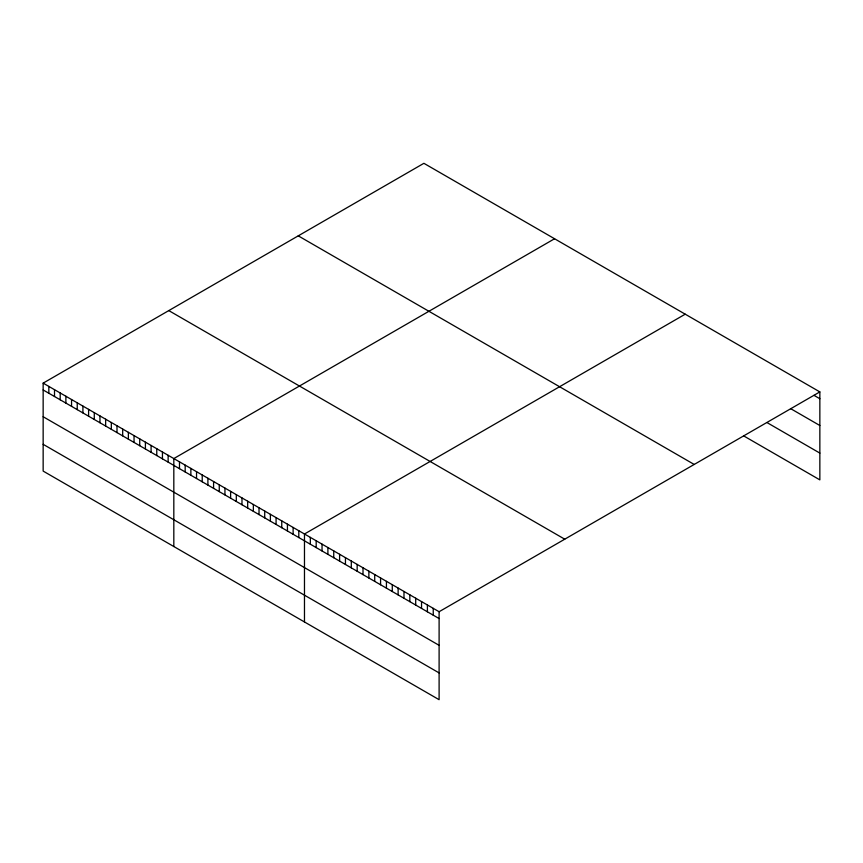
<?xml version="1.0" encoding="UTF-8"?>
<svg xmlns="http://www.w3.org/2000/svg" width="863" height="863" viewBox="0 0 863 863"><rect width="100%" height="100%" fill="white"/><g stroke="black" fill="none" stroke-linecap="round" stroke-linejoin="round"><path stroke-width="1.29" d="M43.15 383.129L439.105 611.727L439.105 699.688L43.15 471.09L43.15 383.129L423.895 163.312L819.85 391.91L819.85 479.871L743.755 435.934M554.564 238.749L173.819 458.566L173.819 546.527M685.222 314.186L304.477 534.003L304.477 621.964M439.105 611.727L819.85 391.91M813.992 395.351L819.85 398.738M790.584 408.609L819.85 425.513M767.175 422.676L819.85 453.097M298.253 235.847L694.208 464.456M168.792 310.594L564.747 539.192M43.15 389.957L439.105 618.555M43.15 416.732L439.105 645.33M43.15 444.316L439.105 672.913M433.248 608.35L433.248 615.179M427.401 604.974L427.401 611.791M421.543 601.597L421.543 608.415M415.696 598.21L415.696 605.039M409.839 594.834L409.839 601.662M403.981 591.457L403.981 598.275M398.134 588.081L398.134 594.898M392.277 584.693L392.277 591.522M386.43 581.317L386.43 588.145M380.572 577.94L380.572 584.758M374.715 574.564L374.715 581.382M368.868 571.177L368.868 578.005M363.01 567.8L363.01 574.629M357.163 564.424L357.163 571.241M351.306 561.036L351.306 567.865M345.448 557.66L345.448 564.488M339.601 554.283L339.601 561.112M333.744 550.907L333.744 557.725M327.897 547.52L327.897 554.348M322.039 544.143L322.039 550.972M316.182 540.767L316.182 547.584M310.335 537.39L310.335 544.208M298.803 530.723L298.803 537.552M293.118 527.444L293.118 534.273M287.433 524.165L287.433 530.993M281.759 520.885L281.759 527.714M276.074 517.606L276.074 524.434M270.389 514.326L270.389 521.155M264.714 511.047L264.714 517.876M259.029 507.768L259.029 514.596M253.355 504.488L253.355 511.306M247.67 501.209L247.67 508.027M241.985 497.929L241.985 504.747M236.311 494.65L236.311 501.468M230.626 491.371L230.626 498.188M224.941 488.091L224.941 494.909M219.267 484.812L219.267 491.63M213.582 481.532L213.582 488.35M207.897 478.253L207.897 485.071M202.222 474.963L202.222 481.791M196.537 471.683L196.537 478.512M190.863 468.404L190.863 475.233M185.178 465.125L185.178 471.953M179.493 461.845L179.493 468.674M168.134 455.286L168.134 462.115M162.449 452.007L162.449 458.836M156.775 448.728L156.775 455.556M151.09 445.448L151.09 452.277M145.405 442.169L145.405 448.997M139.73 438.889L139.73 445.707M134.045 435.61L134.045 442.428M128.371 432.331L128.371 439.148M122.686 429.051L122.686 435.869M117.001 425.772L117.001 432.59M111.327 422.492L111.327 429.31M105.642 419.213L105.642 426.031M99.957 415.934L99.957 422.751M94.283 412.654L94.283 419.472M88.598 409.364L88.598 416.193M82.913 406.085L82.913 412.913M77.239 402.805L77.239 409.634M71.553 399.526L71.553 406.354M65.879 396.246L65.879 403.075M60.194 392.967L60.194 399.796M54.509 389.688L54.509 396.516M48.835 386.408L48.835 393.237"/></g></svg>
